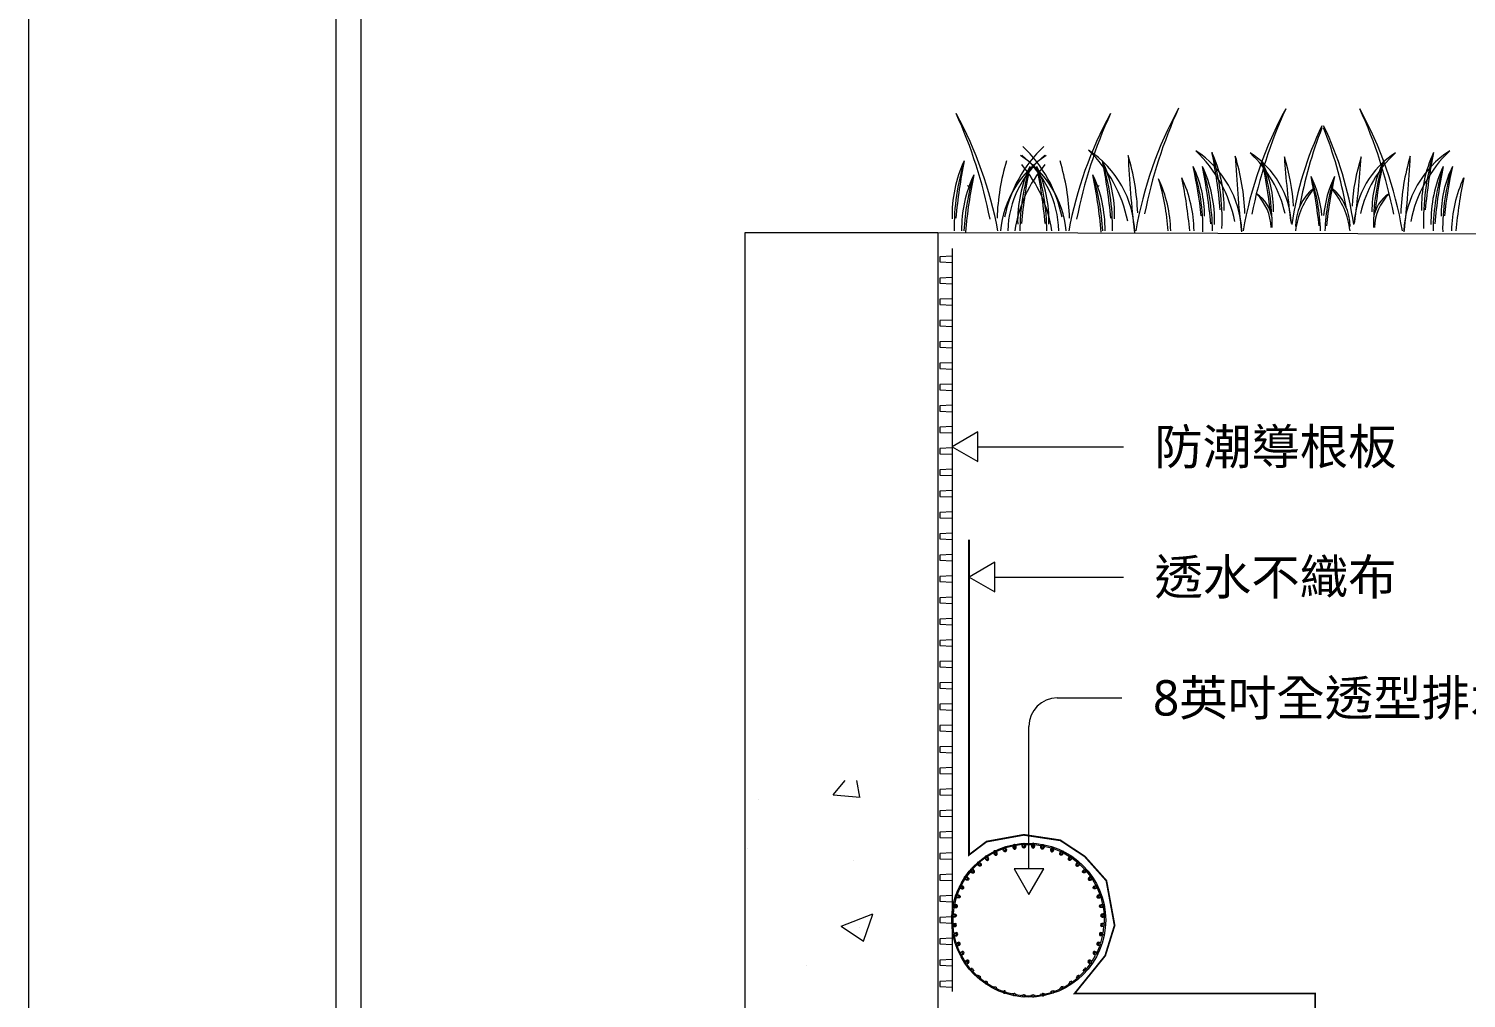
# Model space of a CAD drawing. Header units: millimetres. Extents: x 3083 to 7283, y 663 to 4579.
# Drawn here: x 3083 to 3893, y 3126 to 3672 of the extents above; entities that cross this region are included whole.
import ezdxf

# ---------------------------------------------------------------- set-up
doc = ezdxf.new("R2010")
doc.units = ezdxf.units.MM
doc.styles.add('微軟正黑體-20', font='Microsoft JhengHei.ttf', dxfattribs={"height": 20})

msp = doc.modelspace()

# ---------------------------------------------------------------- linework, layer by layer
at = {"lineweight": 5}
for p, q in [((3083.28, 1608.92), (3083.28, 4578.92)), ((3270.32, 4380.1), (3270.32, 1808.65)), ((3595.15, 3556.79, -163.19), (4455.25, 3555.05, -163.19)), ((3603.15, 3547.9, -163.19), (3603.15, 3129.44, -163.19)), ((3617.62, 3436.18, -163.19), (3699.61, 3436.18, -163.19)), ((3627.18, 3362.84, -163.19), (3699.61, 3362.84, -163.19)), ((3662.42, 3294.76), (3698.77, 3294.76)), ((3646.42, 3198.55), (3646.42, 3278.76)), ((3626.57, 3207.48), (3623.04, 3205.43)), ((3631.85, 3209.78), (3628.1, 3208.24)), ((3637.4, 3211.35), (3633.4, 3210.3)), ((3642.74, 3212.15), (3639.01, 3211.66)), ((3644.46, 3212.23), (3648.05, 3212.23)), ((3649.67, 3212.15), (3653.41, 3211.66)), ((3655.01, 3211.35), (3659.01, 3210.3)), ((3660.56, 3209.78), (3664.32, 3208.24)), ((3665.84, 3207.48), (3669.37, 3205.43)), ((3617.47, 3201.14), (3614.64, 3198.32)), ((3621.69, 3204.52), (3618.7, 3202.22)), ((3670.73, 3204.52), (3673.72, 3202.22)), ((3674.94, 3201.14), (3677.77, 3198.32)), ((3610.42, 3192.82), (3608.31, 3189.21)), ((3613.58, 3197.09), (3611.33, 3194.18)), ((3678.84, 3197.09), (3681.09, 3194.18)), ((3680.04, 3193.41), (3680.54, 3193.91)), ((3680.1, 3193.47), (3680.09, 3193.48)), ((3680.46, 3193.83), (3680.45, 3193.84)), ((3682, 3192.82), (3684.1, 3189.21)), ((3605.56, 3182.57), (3604.49, 3178.53)), ((3607.6, 3187.75), (3606.09, 3184.12)), ((3684.82, 3187.75), (3686.32, 3184.12)), ((3686.85, 3182.57), (3687.93, 3178.53)), ((3604.18, 3176.92), (3603.69, 3173.15)), ((3688.24, 3176.92), (3688.72, 3173.15)), ((3603.59, 3171.47), (3603.59, 3167.76)), ((3603.59, 3167.76), (3604.9, 3167.82)), ((3603.71, 3165.92), (3604.98, 3166.03)), ((3604.16, 3162.41), (3603.71, 3165.92)), ((3688.7, 3165.92), (3687.44, 3166.03)), ((3688.82, 3167.76), (3687.52, 3167.82)), ((3688.25, 3162.41), (3688.7, 3165.92)), ((3688.82, 3171.51), (3688.82, 3167.76)), ((3604.16, 3162.41), (3605.46, 3162.63)), ((3604.51, 3160.6), (3605.84, 3160.89)), ((3605.52, 3156.8), (3604.51, 3160.6)), ((3605.52, 3156.8), (3606.81, 3157.21)), ((3607.64, 3156.77), (3607.34, 3157.07)), ((3686.9, 3156.8), (3685.6, 3157.21)), ((3687.9, 3160.6), (3686.58, 3160.89)), ((3686.9, 3156.8), (3687.9, 3160.6)), ((3688.25, 3162.41), (3686.95, 3162.63)), ((3606.11, 3155.06), (3607.35, 3155.51)), ((3607.59, 3151.5), (3606.11, 3155.06)), ((3607.59, 3151.5), (3608.78, 3152.06)), ((3608.4, 3149.85), (3609.61, 3150.48)), ((3610.38, 3146.46), (3608.4, 3149.85)), ((3682.03, 3146.46), (3684.01, 3149.85)), ((3684.01, 3149.85), (3682.81, 3150.48)), ((3684.83, 3151.5), (3683.64, 3152.06)), ((3684.83, 3151.5), (3686.31, 3155.06)), ((3686.31, 3155.06), (3685.07, 3155.51)), ((3610.38, 3146.46), (3611.52, 3147.19)), ((3611.41, 3144.93), (3612.49, 3145.69)), ((3613.58, 3142.13), (3611.41, 3144.93)), ((3613.58, 3142.13), (3614.41, 3142.83)), ((3614.79, 3140.75), (3615.56, 3141.45)), ((3617.43, 3138.12), (3614.79, 3140.75)), ((3674.99, 3138.12), (3677.62, 3140.75)), ((3677.62, 3140.75), (3676.86, 3141.45)), ((3678.84, 3142.13), (3678, 3142.83)), ((3678.84, 3142.13), (3681, 3144.93)), ((3681, 3144.93), (3679.93, 3145.69)), ((3682.03, 3146.46), (3680.89, 3147.19)), ((3617.43, 3138.12), (3618.06, 3138.82)), ((3618.81, 3136.91), (3619.39, 3137.6)), ((3621.62, 3134.75), (3618.81, 3136.91)), ((3621.62, 3134.75), (3622.09, 3135.42)), ((3626.54, 3131.76), (3623.15, 3133.72)), ((3626.54, 3131.76), (3626.87, 3132.39)), ((3626.82, 3132.29), (3626.9, 3132.37)), ((3665.87, 3131.76), (3665.54, 3132.39)), ((3665.87, 3131.76), (3669.27, 3133.72)), ((3669.27, 3133.72), (3668.85, 3134.38)), ((3670.8, 3134.75), (3670.33, 3135.42)), ((3670.8, 3134.75), (3673.6, 3136.91)), ((3673.6, 3136.91), (3673.03, 3137.6)), ((3674.99, 3138.12), (3674.35, 3138.82)), ((3628.2, 3130.94), (3628.48, 3131.56)), ((3631.76, 3129.48), (3628.2, 3130.94)), ((3631.76, 3129.48), (3631.97, 3130.07)), ((3633.5, 3128.89), (3633.68, 3129.47)), ((3637.3, 3127.89), (3633.5, 3128.89)), ((3637.3, 3127.89), (3637.42, 3128.45)), ((3639.11, 3127.55), (3639.21, 3128.1)), ((3642.56, 3127.09), (3639.11, 3127.55)), ((3639.2, 3128.08), (3639.19, 3128.1)), ((3642.62, 3127.1), (3642.67, 3127.64)), ((3644.46, 3126.99), (3644.48, 3127.53)), ((3644.46, 3126.99), (3647.95, 3126.99)), ((3647.95, 3126.99), (3647.93, 3127.53)), ((3649.75, 3127.59), (3649.7, 3127.64)), ((3649.79, 3127.1), (3649.74, 3127.64)), ((3649.86, 3127.09), (3653.3, 3127.55)), ((3653.3, 3127.55), (3653.21, 3128.1)), ((3655.11, 3127.89), (3654.99, 3128.45)), ((3655.11, 3127.89), (3658.91, 3128.89)), ((3658.91, 3128.89), (3658.73, 3129.47)), ((3660.58, 3129.69), (3660.27, 3130)), ((3660.66, 3129.48), (3660.44, 3130.07)), ((3660.66, 3129.48), (3664.22, 3130.94)), ((3664.22, 3130.94), (3663.93, 3131.56))]:
    msp.add_line(p, q, dxfattribs=at)
at = {"color": 4, "lineweight": 5}
msp.add_line((3256.11, 4394.31), (3256.11, 1794.44), dxfattribs=at)
at = {"linetype": 'Continuous', "lineweight": 5}
for p, q in [((3536.18, 3240.21, -163.19), (3542.99, 3248.32, -163.19)), ((3551.32, 3238.87, -163.19), (3549.58, 3248.32, -163.19)), ((3536.18, 3240.21, -163.19), (3551.36, 3238.88, -163.19)), ((3494.13, 3237.3, -163.19), (3494.13, 3237.3, -163.19)), ((3487.96, 3209.92, -163.19), (3487.96, 3209.92, -163.19)), ((3547.68, 3203.18, -163.19), (3547.68, 3203.18, -163.19)), ((3540.74, 3166.28, -163.19), (3558.52, 3173.11, -163.19)), ((3553.37, 3157.75, -163.19), (3558.52, 3173.1, -163.19)), ((3540.73, 3166.27, -163.19), (3553.37, 3157.75, -163.19)), ((3550.93, 3165.74, -163.19), (3550.93, 3165.74, -163.19)), ((3521.04, 3144.07, -163.19), (3521.04, 3144.07, -163.19))]:
    msp.add_line(p, q, dxfattribs=at)
at = {"lineweight": 5, "elevation": -163.19}
for points in [[(3698.71, 2913.3), (3698.71, 2995.03), (3486.76, 3031.8), (3486.76, 3556.79), (3595.15, 3556.79), (3595.15, 3102.99), (3795.68, 3102.99)], [(3603.15, 3543.51), (3596.31, 3543.19), (3596.31, 3540.25), (3603.15, 3539.94)], [(3603.15, 3531.51), (3596.31, 3531.19), (3596.31, 3528.25), (3603.15, 3527.94)], [(3603.15, 3519.51), (3596.31, 3519.19), (3596.31, 3516.25), (3603.15, 3515.94)], [(3603.15, 3507.51), (3596.31, 3507.19), (3596.31, 3504.25), (3603.15, 3503.94)], [(3603.15, 3495.51), (3596.31, 3495.19), (3596.31, 3492.25), (3603.15, 3491.94)], [(3603.15, 3483.51), (3596.31, 3483.19), (3596.31, 3480.25), (3603.15, 3479.94)], [(3603.15, 3471.51), (3596.31, 3471.19), (3596.31, 3468.25), (3603.15, 3467.94)], [(3603.15, 3459.51), (3596.31, 3459.19), (3596.31, 3456.25), (3603.15, 3455.94)], [(3603.15, 3447.51), (3596.31, 3447.19), (3596.31, 3444.25), (3603.15, 3443.94)], [(3603.15, 3435.51), (3596.31, 3435.19), (3596.31, 3432.25), (3603.15, 3431.94)], [(3603.15, 3423.51), (3596.31, 3423.19), (3596.31, 3420.25), (3603.15, 3419.94)], [(3603.15, 3411.51), (3596.31, 3411.19), (3596.31, 3408.25), (3603.15, 3407.94)], [(3603.15, 3399.51), (3596.31, 3399.19), (3596.31, 3396.25), (3603.15, 3395.94)], [(3603.15, 3387.51), (3596.31, 3387.19), (3596.31, 3384.25), (3603.15, 3383.94)], [(3603.15, 3375.51), (3596.31, 3375.19), (3596.31, 3372.25), (3603.15, 3371.94)], [(3603.15, 3363.51), (3596.31, 3363.19), (3596.31, 3360.25), (3603.15, 3359.94)], [(3603.15, 3351.51), (3596.31, 3351.19), (3596.31, 3348.25), (3603.15, 3347.94)], [(3603.15, 3339.51), (3596.31, 3339.19), (3596.31, 3336.25), (3603.15, 3335.94)], [(3603.15, 3327.51), (3596.31, 3327.19), (3596.31, 3324.25), (3603.15, 3323.94)], [(3603.15, 3315.51), (3596.31, 3315.19), (3596.31, 3312.25), (3603.15, 3311.94)], [(3603.15, 3303.51), (3596.31, 3303.19), (3596.31, 3300.25), (3603.15, 3299.94)], [(3603.15, 3291.51), (3596.31, 3291.19), (3596.31, 3288.25), (3603.15, 3287.94)], [(3603.15, 3279.51), (3596.31, 3279.19), (3596.31, 3276.25), (3603.15, 3275.94)], [(3603.15, 3267.51), (3596.31, 3267.19), (3596.31, 3264.25), (3603.15, 3263.94)], [(3603.15, 3255.51), (3596.31, 3255.19), (3596.31, 3252.25), (3603.15, 3251.94)], [(3603.15, 3243.51), (3596.31, 3243.19), (3596.31, 3240.25), (3603.15, 3239.94)], [(3603.15, 3231.51), (3596.31, 3231.19), (3596.31, 3228.25), (3603.15, 3227.94)], [(3603.15, 3219.51), (3596.31, 3219.19), (3596.31, 3216.25), (3603.15, 3215.94)], [(3603.15, 3207.51), (3596.31, 3207.19), (3596.31, 3204.25), (3603.15, 3203.94)], [(3603.15, 3195.51), (3596.31, 3195.19), (3596.31, 3192.25), (3603.15, 3191.94)], [(3603.15, 3183.51), (3596.31, 3183.19), (3596.31, 3180.25), (3603.15, 3179.94)], [(3603.15, 3171.51), (3596.31, 3171.19), (3596.31, 3168.25), (3603.15, 3167.94)], [(3603.15, 3159.51), (3596.31, 3159.19), (3596.31, 3156.25), (3603.15, 3155.94)], [(3603.15, 3147.51), (3596.31, 3147.19), (3596.31, 3144.25), (3603.15, 3143.94)], [(3603.15, 3135.51), (3596.31, 3135.19), (3596.31, 3132.25), (3603.15, 3131.94)]]:
    msp.add_lwpolyline(points, dxfattribs=at)
for points in [[(3617.62, 3444.54), (3603.15, 3436.18), (3617.62, 3427.83)], [(3627.18, 3371.2), (3612.71, 3362.84), (3627.18, 3354.49)]]:
    msp.add_lwpolyline(points, close=True, dxfattribs=at)
at = {"lineweight": 5, "const_width": 1, "elevation": -163.19}
msp.add_lwpolyline([(3612.71, 3383.94), (3612.71, 3206.4), (3622.6, 3213.87), (3643.57, 3217.68), (3664.1, 3214.6), (3677.88, 3205.52), (3690.05, 3191.88), (3694.68, 3166.69), (3689.38, 3149.63), (3672.12, 3128.29), (3807.55, 3128.29), (3807.55, 2994.44), (3813.9, 2994.44), (3836.32, 3005.87), (3858.6, 3005.87), (3877.9, 2998.3), (3890.94, 2985.95), (3897.86, 2966.14)], dxfattribs=at)
at = {"lineweight": 5}
for points in [[(3622.34, 3203.56, 0.079695), (3622.74, 3203.33, 0.107125), (3623.17, 3203.26, 0.287195), (3623.7, 3203.63, 0.107125), (3623.79, 3204.07, 0.079695), (3623.7, 3204.52, 0.134029), (3623.07, 3205.41, 0.079695), (3622.67, 3205.64, 0.107125), (3622.24, 3205.71, 0.284922), (3621.71, 3205.33, 0.107125), (3621.62, 3204.9, 0.079695), (3621.71, 3204.44, 0.136169), (3622.34, 3203.55)], [(3627.05, 3206.57, 0.079695), (3627.42, 3206.29, 0.107125), (3627.84, 3206.16, 0.285261), (3628.42, 3206.45, 0.107125), (3628.56, 3206.87, 0.079695), (3628.54, 3207.33, 0.134754), (3628.04, 3208.3, 0.079695), (3627.68, 3208.59, 0.107125), (3627.26, 3208.72, 0.285692), (3626.68, 3208.42, 0.107125), (3626.54, 3208, 0.079695), (3626.56, 3207.54, 0.134349), (3627.05, 3206.58)], [(3627.28, 3206.94, 0.079695), (3627.47, 3206.79, 0.107125), (3627.7, 3206.72, 0.285894), (3628.01, 3206.88, 0.107125), (3628.09, 3207.11, 0.079695), (3628.07, 3207.36, 0.13535), (3627.8, 3207.88, 0.079695), (3627.61, 3208.03, 0.107125), (3627.38, 3208.1, 0.286324), (3627.07, 3207.94, 0.107125), (3626.99, 3207.71, 0.079695), (3627.01, 3207.46, 0.134944), (3627.28, 3206.94)], [(3633.45, 3210.24, -0.135203), (3633.77, 3209.2, -0.079695), (3633.71, 3208.74, -0.107125), (3633.5, 3208.36, -0.285737), (3632.88, 3208.16, -0.107125), (3632.49, 3208.36, -0.079695), (3632.18, 3208.71, -0.134797), (3631.85, 3209.74, -0.079695), (3631.91, 3210.2, -0.107125), (3632.12, 3210.59, -0.286168), (3632.75, 3210.78, -0.107125), (3633.14, 3210.58, -0.079695), (3633.45, 3210.24, -0.067313)], [(3633.15, 3209.83, -0.1351), (3633.33, 3209.27, -0.079695), (3633.3, 3209.02, -0.107125), (3633.18, 3208.82, -0.285628), (3632.85, 3208.71, -0.107125), (3632.63, 3208.82, -0.079695), (3632.47, 3209, -0.134694), (3632.29, 3209.56, -0.079695), (3632.32, 3209.81, -0.107125), (3632.44, 3210.02, -0.286059), (3632.77, 3210.13, -0.107125), (3632.99, 3210.02, -0.079695), (3633.15, 3209.83, -0.067313)], [(3637.63, 3210.21, 0.079695), (3637.9, 3209.84, 0.107125), (3638.27, 3209.61, 0.28571), (3638.91, 3209.75, 0.107125), (3639.16, 3210.11, 0.079695), (3639.26, 3210.56, 0.134366), (3639.03, 3211.62, 0.079695), (3638.75, 3212, 0.107125), (3638.38, 3212.23, 0.286141), (3637.74, 3212.09, 0.107125), (3637.5, 3211.73, 0.079695), (3637.4, 3211.27, 0.134772), (3637.62, 3210.22)], [(3638.64, 3211.23, 0.079695), (3638.49, 3211.44, 0.107125), (3638.29, 3211.56, 0.285625), (3637.94, 3211.49, 0.107125), (3637.81, 3211.29, 0.079695), (3637.76, 3211.04, 0.134286), (3637.88, 3210.48)], [(3637.88, 3210.47, 0.079695), (3638.03, 3210.27, 0.107125), (3638.23, 3210.15, 0.285194), (3638.58, 3210.22, 0.107125), (3638.71, 3210.42, 0.079695), (3638.76, 3210.66, 0.133881), (3638.64, 3211.23)], [(3644.39, 3212.15, -0.134815), (3644.43, 3211.07, -0.079695), (3644.26, 3210.64, -0.107125), (3643.96, 3210.33, -0.286187), (3643.3, 3210.3, -0.107125), (3642.98, 3210.59, -0.079695), (3642.77, 3211.01, -0.13522), (3642.72, 3212.09, -0.079695), (3642.9, 3212.52, -0.107125), (3643.2, 3212.84, -0.286617), (3643.85, 3212.86, -0.107125), (3644.18, 3212.57, -0.079695), (3644.39, 3212.16, -0.067313)], [(3643.96, 3211.83, -0.13447), (3643.99, 3211.25, -0.079695), (3643.89, 3211.02, -0.107125), (3643.73, 3210.85, -0.28582), (3643.38, 3210.83, -0.107125), (3643.2, 3210.99, -0.079695), (3643.09, 3211.21, -0.134875), (3643.06, 3211.8, -0.079695), (3643.16, 3212.03, -0.107125), (3643.32, 3212.2, -0.286251), (3643.67, 3212.22, -0.107125), (3643.85, 3212.06, -0.079695), (3643.96, 3211.84, -0.067313)], [(3647.98, 3211.07, 0.079695), (3648.16, 3210.64, 0.107125), (3648.46, 3210.33, 0.285988), (3649.11, 3210.3, 0.107125), (3649.44, 3210.59, 0.079695), (3649.65, 3211.01, 0.134628), (3649.69, 3212.09, 0.079695), (3649.51, 3212.52, 0.107125), (3649.21, 3212.84, 0.286419), (3648.56, 3212.86, 0.107125), (3648.23, 3212.57, 0.079695), (3648.02, 3212.16, 0.135034), (3647.98, 3211.07)], [(3648.43, 3211.25, 0.079695), (3648.52, 3211.02, 0.107125), (3648.69, 3210.85, 0.286355), (3649.04, 3210.83, 0.107125), (3649.22, 3210.99, 0.079695), (3649.33, 3211.21, 0.134973), (3649.35, 3211.8, 0.079695), (3649.26, 3212.03, 0.107125), (3649.09, 3212.2, 0.286786), (3648.74, 3212.22, 0.107125), (3648.57, 3212.06, 0.079695), (3648.45, 3211.84, 0.135379), (3648.43, 3211.25)], [(3655.02, 3211.27, -0.135077), (3654.79, 3210.21, -0.079695), (3654.51, 3209.84, -0.107125), (3654.14, 3209.61, -0.286465), (3653.5, 3209.75, -0.107125), (3653.26, 3210.11, -0.079695), (3653.16, 3210.56, -0.135482), (3653.39, 3211.62, -0.079695), (3653.66, 3212, -0.107125), (3654.04, 3212.23, -0.286896), (3654.67, 3212.09, -0.107125), (3654.92, 3211.73, -0.079695), (3655.02, 3211.27, -0.067313)], [(3654.66, 3211.05, -0.135562), (3654.53, 3210.47, -0.079695), (3654.38, 3210.27, -0.107125), (3654.18, 3210.15, -0.286981), (3653.84, 3210.22, -0.107125), (3653.71, 3210.42, -0.079695), (3653.65, 3210.66, -0.135968), (3653.78, 3211.23, -0.079695), (3653.93, 3211.44, -0.107125), (3654.13, 3211.56, -0.284708), (3654.47, 3211.49, -0.107125), (3654.6, 3211.29, -0.079695), (3654.66, 3211.04, -0.067313)], [(3658.65, 3209.2, 0.079695), (3658.7, 3208.74, 0.107125), (3658.91, 3208.36, 0.286438), (3659.54, 3208.16, 0.107125), (3659.93, 3208.36, 0.079695), (3660.24, 3208.71, 0.135051), (3660.56, 3209.74, 0.079695), (3660.5, 3210.2, 0.107125), (3660.29, 3210.59, 0.286869), (3659.67, 3210.78, 0.107125), (3659.28, 3210.58, 0.079695), (3658.97, 3210.24, 0.135456), (3658.65, 3209.2)], [(3659.09, 3209.27, 0.079695), (3659.12, 3209.02, 0.107125), (3659.23, 3208.82, 0.286547), (3659.57, 3208.71, 0.107125), (3659.78, 3208.82, 0.079695), (3659.95, 3209, 0.135154), (3660.12, 3209.56, 0.079695), (3660.09, 3209.81, 0.107125), (3659.98, 3210.02, 0.286978), (3659.64, 3210.13, 0.107125), (3659.43, 3210.02, 0.079695), (3659.26, 3209.83, 0.135559), (3659.09, 3209.27)], [(3665.86, 3207.54, -0.1355), (3665.36, 3206.57, -0.079695), (3665, 3206.29, -0.107125), (3664.58, 3206.16, -0.286914), (3664, 3206.45, -0.107125), (3663.86, 3206.87, -0.079695), (3663.88, 3207.33, -0.135905), (3664.37, 3208.3, -0.079695), (3664.74, 3208.59, -0.107125), (3665.16, 3208.72, -0.284641), (3665.74, 3208.42, -0.107125), (3665.88, 3208, -0.079695), (3665.86, 3207.54, -0.067313)], [(3665.41, 3207.46, -0.134904), (3665.14, 3206.94, -0.079695), (3664.94, 3206.79, -0.107125), (3664.71, 3206.72, -0.286281), (3664.4, 3206.88, -0.107125), (3664.33, 3207.11, -0.079695), (3664.34, 3207.36, -0.135309), (3664.61, 3207.88, -0.079695), (3664.81, 3208.03, -0.107125), (3665.04, 3208.1, -0.286712), (3665.35, 3207.94, -0.107125), (3665.42, 3207.71, -0.079695), (3665.41, 3207.46, -0.067313)], [(3670.71, 3204.45, -0.136225), (3670.08, 3203.56, -0.079695), (3669.68, 3203.33, -0.107125), (3669.24, 3203.26, -0.28498), (3668.71, 3203.63, -0.107125), (3668.63, 3204.07, -0.079695), (3668.72, 3204.52, -0.134085), (3669.34, 3205.41, -0.079695), (3669.74, 3205.64, -0.107125), (3670.18, 3205.71, -0.285411), (3670.71, 3205.33, -0.107125), (3670.79, 3204.9, -0.079695), (3670.7, 3204.44, -0.067313)], [(3614.45, 3196.32, 0.079695), (3614.89, 3196.2, 0.107125), (3615.33, 3196.25, 0.284839), (3615.75, 3196.75, 0.107125), (3615.72, 3197.18, 0.079695), (3615.52, 3197.6, 0.134357), (3614.68, 3198.3, 0.079695), (3614.24, 3198.42, 0.107125), (3613.8, 3198.37, 0.285269), (3613.38, 3197.88, 0.107125), (3613.41, 3197.44, 0.079695), (3613.61, 3197.02, 0.136497), (3614.46, 3196.32)], [(3614.65, 3197.85, -0.135141), (3615.08, 3197.46, -0.079695), (3615.18, 3197.23, -0.107125), (3615.19, 3196.99, -0.285672), (3614.95, 3196.73, -0.107125), (3614.71, 3196.71, -0.079695), (3614.48, 3196.79, -0.134736), (3614.04, 3197.19, -0.079695), (3613.95, 3197.42, -0.107125), (3613.94, 3197.65, -0.286103), (3614.17, 3197.91, -0.107125), (3614.41, 3197.93, -0.079695), (3614.65, 3197.85, -0.067313)], [(3618.76, 3202.18, -0.136231), (3619.46, 3201.34, -0.079695), (3619.58, 3200.89, -0.107125), (3619.54, 3200.46, -0.286829), (3619.04, 3200.04, -0.107125), (3618.6, 3200.07, -0.079695), (3618.18, 3200.27, -0.135825), (3617.49, 3201.1, -0.079695), (3617.36, 3201.55, -0.107125), (3617.41, 3201.99, -0.28726), (3617.91, 3202.41, -0.107125), (3618.35, 3202.37, -0.079695), (3618.76, 3202.17, -0.067313)], [(3618.33, 3200.69, 0.079695), (3618.56, 3200.59, 0.107125), (3618.8, 3200.59, 0.285868), (3619.06, 3200.82, 0.107125), (3619.07, 3201.06, 0.079695), (3618.99, 3201.3, 0.135326), (3618.6, 3201.73, 0.079695), (3618.37, 3201.83, 0.107125), (3618.13, 3201.84, 0.286299), (3617.87, 3201.6, 0.107125), (3617.86, 3201.36, 0.079695), (3617.93, 3201.12, 0.13492), (3618.33, 3200.69)], [(3622.92, 3204.97, -0.135165), (3623.23, 3204.48, -0.079695), (3623.27, 3204.23, -0.107125), (3623.21, 3204, -0.285698), (3622.92, 3203.81, -0.107125), (3622.69, 3203.86, -0.079695), (3622.48, 3203.99, -0.13476), (3622.16, 3204.49, -0.079695), (3622.12, 3204.73, -0.107125), (3622.18, 3204.97, -0.286128), (3622.47, 3205.16, -0.107125), (3622.71, 3205.11, -0.079695), (3622.92, 3204.97, -0.067313)], [(3669.18, 3204.48, 0.079695), (3669.15, 3204.23, 0.107125), (3669.2, 3204, 0.286477), (3669.5, 3203.81, 0.107125), (3669.73, 3203.86, 0.079695), (3669.94, 3203.99, 0.135088), (3670.26, 3204.49, 0.079695), (3670.29, 3204.73, 0.107125), (3670.24, 3204.97, 0.286908), (3669.94, 3205.16, 0.107125), (3669.71, 3205.11, 0.079695), (3669.5, 3204.97, 0.135494), (3669.18, 3204.48)], [(3672.95, 3201.34, 0.079695), (3672.83, 3200.89, 0.107125), (3672.88, 3200.46, 0.285346), (3673.38, 3200.04, 0.107125), (3673.81, 3200.07, 0.079695), (3674.23, 3200.27, 0.134023), (3674.93, 3201.1, 0.079695), (3675.05, 3201.55, 0.107125), (3675.01, 3201.99, 0.285776), (3674.51, 3202.41, 0.107125), (3674.07, 3202.37, 0.079695), (3673.65, 3202.17, 0.134429), (3672.96, 3201.35)], [(3674.48, 3201.12, -0.134928), (3674.09, 3200.69, -0.079695), (3673.86, 3200.59, -0.107125), (3673.62, 3200.59, -0.286307), (3673.36, 3200.82, -0.107125), (3673.35, 3201.06, -0.079695), (3673.42, 3201.3, -0.135334), (3673.82, 3201.73, -0.079695), (3674.05, 3201.83, -0.107125), (3674.29, 3201.84, -0.286738), (3674.55, 3201.6, -0.107125), (3674.56, 3201.36, -0.079695), (3674.48, 3201.12, -0.067313)], [(3678.8, 3197.02, -0.135897), (3677.97, 3196.32, -0.079695), (3677.52, 3196.2, -0.107125), (3677.08, 3196.25, -0.284633), (3676.67, 3196.75, -0.107125), (3676.7, 3197.18, -0.079695), (3676.9, 3197.6, -0.136303), (3677.73, 3198.3, -0.079695), (3678.18, 3198.42, -0.107125), (3678.62, 3198.37, -0.285063), (3679.03, 3197.88, -0.107125), (3679, 3197.44, -0.079695), (3678.8, 3197.02, -0.067313)], [(3677.33, 3197.46, 0.079695), (3677.23, 3197.23, 0.107125), (3677.23, 3196.99, 0.286503), (3677.46, 3196.73, 0.107125), (3677.7, 3196.71, 0.079695), (3677.94, 3196.79, 0.135113), (3678.37, 3197.19, 0.079695), (3678.47, 3197.42, 0.107125), (3678.48, 3197.65, 0.286934), (3678.24, 3197.91, 0.107125), (3678, 3197.93, 0.079695), (3677.76, 3197.85, 0.135518), (3677.33, 3197.46)], [(3608.64, 3187.24, 0.079695), (3609.1, 3187.23, 0.107125), (3609.51, 3187.39, 0.284677), (3609.79, 3187.98, 0.107125), (3609.64, 3188.4, 0.079695), (3609.34, 3188.75, 0.134204), (3608.36, 3189.21, 0.079695), (3607.89, 3189.21, 0.107125), (3607.48, 3189.05, 0.285108), (3607.21, 3188.46, 0.107125), (3607.35, 3188.05, 0.079695), (3607.65, 3187.7, 0.136345), (3608.65, 3187.24)], [(3611.41, 3194.15, -0.134632), (3612.29, 3193.53, -0.079695), (3612.52, 3193.12, -0.107125), (3612.59, 3192.69, -0.285132), (3612.21, 3192.16, -0.107125), (3611.78, 3192.08, -0.079695), (3611.33, 3192.17, -0.134227), (3610.44, 3192.79, -0.079695), (3610.21, 3193.19, -0.107125), (3610.14, 3193.63, -0.285562), (3610.52, 3194.16, -0.107125), (3610.95, 3194.24, -0.079695), (3611.41, 3194.15, -0.067313)], [(3611.35, 3192.62, 0.079695), (3611.6, 3192.59, 0.107125), (3611.83, 3192.64, 0.286077), (3612.02, 3192.94, 0.107125), (3611.97, 3193.17, 0.079695), (3611.84, 3193.38, 0.135522), (3611.34, 3193.7, 0.079695), (3611.1, 3193.73, 0.107125), (3610.86, 3193.68, 0.286507), (3610.67, 3193.38, 0.107125), (3610.72, 3193.15, 0.079695), (3610.86, 3192.94, 0.135117), (3611.35, 3192.62)], [(3680.12, 3193.53, 0.079695), (3679.89, 3193.12, 0.107125), (3679.82, 3192.69, 0.287044), (3680.2, 3192.16, 0.107125), (3680.63, 3192.08, 0.079695), (3681.09, 3192.17, 0.135621), (3681.97, 3192.79, 0.079695), (3682.21, 3193.19, 0.107125), (3682.27, 3193.63, 0.28477), (3681.9, 3194.16, 0.107125), (3681.46, 3194.24, 0.079695), (3681.01, 3194.15, 0.136027), (3680.12, 3193.52)], [(3681.56, 3192.94, -0.134732), (3681.06, 3192.62, -0.079695), (3680.82, 3192.59, -0.107125), (3680.59, 3192.64, -0.286098), (3680.4, 3192.94, -0.107125), (3680.44, 3193.17, -0.079695), (3680.58, 3193.38, -0.135137), (3681.07, 3193.7, -0.079695), (3681.32, 3193.73, -0.107125), (3681.55, 3193.68, -0.286529), (3681.74, 3193.38, -0.107125), (3681.69, 3193.15, -0.079695), (3681.56, 3192.94, -0.067313)], [(3684.77, 3187.7, -0.136049), (3683.78, 3187.24, -0.079695), (3683.31, 3187.23, -0.107125), (3682.9, 3187.39, -0.284794), (3682.63, 3187.98, -0.107125), (3682.77, 3188.4, -0.079695), (3683.07, 3188.75, -0.136455), (3684.06, 3189.21, -0.079695), (3684.52, 3189.21, -0.107125), (3684.93, 3189.05, -0.140149), (3685.15, 3188.8, -0.140149), (3685.21, 3188.46, -0.107125), (3685.06, 3188.05, -0.079695), (3684.76, 3187.7, -0.067313)], [(3606.17, 3184.11, -0.135466), (3607.19, 3183.74, -0.079695), (3607.52, 3183.41, -0.107125), (3607.7, 3183.01, -0.286017), (3607.47, 3182.4, -0.107125), (3607.08, 3182.21, -0.079695), (3606.61, 3182.17, -0.13506), (3605.59, 3182.55, -0.079695), (3605.26, 3182.87, -0.107125), (3605.09, 3183.27, -0.286448), (3605.31, 3183.89, -0.107125), (3605.71, 3184.08, -0.079695), (3606.17, 3184.11, -0.067313)], [(3606.53, 3182.61, 0.079695), (3606.77, 3182.64, 0.107125), (3606.98, 3182.76, 0.284671), (3607.09, 3183.09, 0.107125), (3606.98, 3183.31, 0.079695), (3606.8, 3183.47, 0.134198), (3606.24, 3183.65, 0.079695), (3605.99, 3183.62, 0.107125), (3605.78, 3183.51, 0.285101), (3605.67, 3183.17, 0.107125), (3605.78, 3182.96, 0.079695), (3605.97, 3182.79, 0.136339), (3606.53, 3182.61)], [(3608.44, 3188.75, -0.135338), (3608.96, 3188.48, -0.079695), (3609.11, 3188.28, -0.107125), (3609.18, 3188.06, -0.285881), (3609.02, 3187.74, -0.107125), (3608.79, 3187.67, -0.079695), (3608.54, 3187.68, -0.134932), (3608.02, 3187.95, -0.079695), (3607.87, 3188.15, -0.107125), (3607.8, 3188.38, -0.286311), (3607.96, 3188.69, -0.107125), (3608.19, 3188.76, -0.079695), (3608.44, 3188.75, -0.067313)], [(3683.46, 3188.48, 0.079695), (3683.3, 3188.28, 0.107125), (3683.24, 3188.06, 0.286294), (3683.4, 3187.74, 0.107125), (3683.62, 3187.67, 0.079695), (3683.87, 3187.68, 0.134916), (3684.39, 3187.95, 0.079695), (3684.55, 3188.15, 0.107125), (3684.62, 3188.38, 0.285864), (3684.45, 3188.69, 0.107125), (3684.23, 3188.76, 0.079695), (3683.98, 3188.75, 0.135322), (3683.46, 3188.48)], [(3685.23, 3183.74, 0.079695), (3684.9, 3183.41, 0.107125), (3684.72, 3183.01, 0.286158), (3684.94, 3182.4, 0.107125), (3685.34, 3182.21, 0.079695), (3685.8, 3182.17, 0.134788), (3686.82, 3182.55, 0.079695), (3687.15, 3182.87, 0.107125), (3687.33, 3183.27, 0.285727), (3687.11, 3183.89, 0.107125), (3686.71, 3184.08, 0.079695), (3686.25, 3184.11, 0.135193), (3685.23, 3183.74)], [(3686.45, 3182.79, -0.136056), (3685.89, 3182.61, -0.079695), (3685.64, 3182.64, -0.107125), (3685.43, 3182.76, -0.284801), (3685.33, 3183.09, -0.107125), (3685.43, 3183.31, -0.079695), (3685.62, 3183.47, -0.136461), (3686.18, 3183.65, -0.079695), (3686.43, 3183.62, -0.107125), (3686.63, 3183.51, -0.28437), (3686.74, 3183.17, -0.107125), (3686.63, 3182.96, -0.079695), (3686.45, 3182.79, -0.067313)], [(3605.32, 3176.71, 0.079695), (3605.77, 3176.82, 0.107125), (3606.12, 3177.08, 0.285522), (3606.23, 3177.73, 0.107125), (3605.98, 3178.09, 0.079695), (3605.6, 3178.35, 0.135), (3604.53, 3178.53, 0.079695), (3604.08, 3178.41, 0.107125), (3603.73, 3178.15, 0.285952), (3603.62, 3177.51, 0.107125), (3603.86, 3177.15, 0.079695), (3604.25, 3176.89, 0.134594), (3605.31, 3176.7)], [(3604.73, 3178.09, -0.13639), (3605.31, 3177.97, -0.079695), (3605.51, 3177.82, -0.107125), (3605.63, 3177.62, -0.286999), (3605.56, 3177.27, -0.107125), (3605.36, 3177.14, -0.079695), (3605.12, 3177.09, -0.135984), (3604.54, 3177.21, -0.079695), (3604.34, 3177.36, -0.107125), (3604.22, 3177.57, -0.284725), (3604.29, 3177.91, -0.107125), (3604.49, 3178.04, -0.079695), (3604.73, 3178.09, -0.067313)], [(3688.17, 3176.89, -0.135254), (3687.1, 3176.71, -0.079695), (3686.65, 3176.82, -0.107125), (3686.29, 3177.08, -0.286653), (3686.18, 3177.73, -0.107125), (3686.43, 3178.09, -0.079695), (3686.82, 3178.35, -0.13566), (3687.89, 3178.53, -0.079695), (3688.33, 3178.41, -0.107125), (3688.69, 3178.15, -0.286223), (3688.8, 3177.51, -0.107125), (3688.55, 3177.15, -0.079695), (3688.17, 3176.89, -0.067313)], [(3687.11, 3177.97, 0.079695), (3686.91, 3177.82, 0.107125), (3686.78, 3177.62, 0.285177), (3686.86, 3177.27, 0.107125), (3687.05, 3177.14, 0.079695), (3687.3, 3177.09, 0.13641), (3687.87, 3177.21, 0.079695), (3688.07, 3177.36, 0.107125), (3688.2, 3177.57, 0.284746), (3688.12, 3177.91)], [(3687.56, 3173.07, 0.079695), (3687.16, 3172.84, 0.107125), (3686.88, 3172.5, 0.287239), (3686.94, 3171.85, 0.107125), (3687.27, 3171.56, 0.079695), (3687.71, 3171.41, 0.135805), (3688.79, 3171.5, 0.079695), (3689.19, 3171.73, 0.107125), (3689.47, 3172.07, 0.284104), (3689.41, 3172.72, 0.107125), (3689.08, 3173.01, 0.079695), (3688.64, 3173.16, 0.13621), (3687.56, 3173.07)], [(3688.12, 3177.91, 0.107125), (3687.93, 3178.04, 0.079695), (3687.68, 3178.09, 0.134269), (3687.11, 3177.97)], [(3604.46, 3171.79, 0.079695), (3604.69, 3171.89, 0.107125), (3604.86, 3172.05, 0.285788), (3604.88, 3172.4, 0.107125), (3604.72, 3172.58, 0.079695), (3604.5, 3172.69, 0.13525), (3603.91, 3172.71, 0.079695), (3603.68, 3172.62, 0.107125), (3603.51, 3172.46, 0.286219), (3603.49, 3172.1, 0.107125), (3603.65, 3171.93, 0.079695), (3603.88, 3171.81, 0.134845), (3604.46, 3171.79)], [(3604.87, 3167.13, -0.285126), (3604.89, 3166.78, -0.107125), (3604.73, 3166.61, -0.079695), (3604.51, 3166.49, -0.134222), (3603.92, 3166.47, -0.079695), (3603.69, 3166.56, -0.107125), (3603.52, 3166.72, -0.285557), (3603.5, 3167.08, -0.107125), (3603.66, 3167.25, -0.079695), (3603.88, 3167.37, -0.067313)], [(3603.88, 3167.37, -0.134627), (3604.47, 3167.39, -0.079695), (3604.7, 3167.3, -0.107125), (3604.87, 3167.13, -0.140149)], [(3687.95, 3167.39, 0.079695), (3687.71, 3167.3, 0.107125), (3687.54, 3167.13, 0.287049), (3687.53, 3166.78, 0.107125), (3687.69, 3166.61, 0.079695), (3687.91, 3166.49, 0.135626), (3688.49, 3166.47, 0.079695), (3688.73, 3166.56, 0.107125), (3688.9, 3166.72, 0.286618), (3688.91, 3167.08, 0.107125), (3688.76, 3167.25, 0.079695), (3688.53, 3167.37, 0.136032), (3687.94, 3167.39)], [(3688.54, 3171.81, -0.135003), (3687.95, 3171.79, -0.079695), (3687.72, 3171.89, -0.107125), (3687.55, 3172.05, -0.286387), (3687.54, 3172.4, -0.107125), (3687.69, 3172.58, -0.079695), (3687.92, 3172.69, -0.135409), (3688.5, 3172.71, -0.079695), (3688.74, 3172.62, -0.107125), (3688.91, 3172.46, -0.285956), (3688.92, 3172.1, -0.107125), (3688.76, 3171.93, -0.079695), (3688.54, 3171.81, -0.067313)], [(3605.24, 3161.22, 0.079695), (3605.44, 3161.37, 0.107125), (3605.57, 3161.57, 0.285831), (3605.49, 3161.92, 0.107125), (3605.3, 3162.05, 0.079695), (3605.05, 3162.1, 0.135291), (3604.48, 3161.98, 0.079695), (3604.28, 3161.83, 0.107125), (3604.15, 3161.63, 0.286262), (3604.23, 3161.29, 0.107125), (3604.42, 3161.16, 0.079695), (3604.67, 3161.1, 0.134885), (3605.24, 3161.22)], [(3605.91, 3156.48, -0.134085), (3606.47, 3156.65, -0.079695), (3606.72, 3156.62, -0.107125), (3606.93, 3156.51, -0.140149)], [(3685.95, 3156.65, 0.079695), (3685.7, 3156.62, 0.107125), (3685.49, 3156.51, 0.284921), (3685.38, 3156.17, 0.107125), (3685.49, 3155.96, 0.079695), (3685.68, 3155.79, 0.136169), (3686.23, 3155.62, 0.079695), (3686.48, 3155.65, 0.107125), (3686.69, 3155.76, 0.287194), (3686.8, 3156.1, 0.107125), (3686.69, 3156.31, 0.079695), (3686.5, 3156.47, 0.134028), (3685.95, 3156.65)], [(3687.75, 3161.1, -0.134963), (3687.17, 3161.22, -0.079695), (3686.97, 3161.37, -0.107125), (3686.85, 3161.57, -0.286344), (3686.92, 3161.92, -0.107125), (3687.12, 3162.05, -0.079695), (3687.36, 3162.1, -0.135368), (3687.94, 3161.98, -0.079695), (3688.14, 3161.83, -0.107125), (3688.26, 3161.63, -0.285913), (3688.19, 3161.29, -0.107125), (3687.99, 3161.16, -0.079695), (3687.75, 3161.1, -0.067313)], [(3606.93, 3156.51, -0.284551), (3607.03, 3156.17, -0.107125), (3606.92, 3155.96, -0.079695), (3606.74, 3155.79, -0.136226), (3606.18, 3155.62, -0.079695), (3605.93, 3155.65, -0.107125), (3605.72, 3155.76, -0.284981), (3605.62, 3156.1, -0.107125), (3605.72, 3156.31, -0.079695), (3605.91, 3156.47, -0.067313)], [(3608.94, 3151.48, 0.107125), (3608.71, 3151.55, 0.079695), (3608.46, 3151.54, 0.134749), (3607.94, 3151.27, 0.079695), (3607.79, 3151.08, 0.107125), (3607.72, 3150.85, 0.285686), (3607.88, 3150.54, 0.107125), (3608.1, 3150.46, 0.079695), (3608.35, 3150.47, 0.134343), (3608.87, 3150.74)], [(3608.87, 3150.74, 0.079695), (3609.03, 3150.94, 0.107125), (3609.1, 3151.16, 0.285255), (3608.94, 3151.48)], [(3684.06, 3150.47, -0.135505), (3683.54, 3150.74, -0.079695), (3683.39, 3150.94, -0.107125), (3683.32, 3151.16, -0.28692), (3683.48, 3151.48, -0.107125), (3683.7, 3151.55, -0.079695), (3683.95, 3151.54, -0.135911), (3684.47, 3151.27, -0.079695), (3684.63, 3151.08, -0.107125), (3684.7, 3150.85, -0.286489), (3684.54, 3150.54, -0.107125), (3684.31, 3150.46, -0.079695), (3684.06, 3150.47, -0.067313)], [(3610.83, 3146.27, -0.13632), (3611.33, 3146.59, -0.079695), (3611.57, 3146.63, -0.107125), (3611.81, 3146.58, -0.285082), (3612, 3146.28, -0.107125), (3611.95, 3146.05, -0.079695), (3611.82, 3145.84, -0.135915), (3611.33, 3145.52, -0.079695), (3611.08, 3145.48, -0.107125), (3610.85, 3145.53, -0.284651), (3610.66, 3145.83, -0.107125), (3610.7, 3146.06, -0.079695), (3610.84, 3146.27, -0.067313)], [(3614.96, 3141.41, 0.079695), (3615.06, 3141.64, 0.107125), (3615.06, 3141.88, 0.286934), (3614.83, 3142.14, 0.107125), (3614.59, 3142.15, 0.079695), (3614.35, 3142.07, 0.135518), (3613.92, 3141.68, 0.079695), (3613.82, 3141.45, 0.107125), (3613.81, 3141.21, 0.286503), (3614.05, 3140.95, 0.107125), (3614.29, 3140.94, 0.079695), (3614.52, 3141.01, 0.135113), (3614.96, 3141.41)], [(3677.89, 3141.02, -0.134736), (3677.46, 3141.41, -0.079695), (3677.36, 3141.64, -0.107125), (3677.35, 3141.88, -0.286103), (3677.59, 3142.14, -0.107125), (3677.82, 3142.15, -0.079695), (3678.06, 3142.07, -0.135141), (3678.5, 3141.68, -0.079695), (3678.59, 3141.45, -0.107125), (3678.6, 3141.21, -0.285672), (3678.36, 3140.95, -0.107125), (3678.13, 3140.94, -0.079695), (3677.89, 3141.01, -0.067313)], [(3681.09, 3146.59, 0.079695), (3680.84, 3146.63, 0.107125), (3680.61, 3146.58, 0.285251), (3680.42, 3146.28, 0.107125), (3680.46, 3146.05, 0.079695), (3680.6, 3145.84, 0.13648), (3681.09, 3145.52, 0.079695), (3681.34, 3145.48, 0.107125), (3681.57, 3145.53, 0.28482), (3681.76, 3145.83, 0.107125), (3681.71, 3146.06, 0.079695), (3681.58, 3146.27, 0.134339), (3681.09, 3146.59)], [(3617.81, 3137.74, -0.135334), (3618.2, 3138.17, -0.079695), (3618.43, 3138.27, -0.107125), (3618.67, 3138.28, -0.286738), (3618.93, 3138.04, -0.107125), (3618.94, 3137.81, -0.079695), (3618.87, 3137.57, -0.134928), (3618.47, 3137.13, -0.079695), (3618.24, 3137.04, -0.107125), (3618, 3137.03, -0.286307), (3617.74, 3137.27, -0.107125), (3617.73, 3137.5, -0.079695), (3617.81, 3137.74, -0.067313)], [(3623, 3134.38, 0.079695), (3623.04, 3134.63, 0.107125), (3622.99, 3134.86, 0.286908), (3622.69, 3135.05, 0.107125), (3622.46, 3135.01, 0.079695), (3622.25, 3134.87, 0.135494), (3621.93, 3134.38, 0.079695), (3621.89, 3134.13, 0.107125), (3621.95, 3133.9, 0.286477), (3622.24, 3133.71, 0.107125), (3622.48, 3133.76, 0.079695), (3622.69, 3133.89, 0.135088), (3623, 3134.38)], [(3669.73, 3133.89, -0.13476), (3669.41, 3134.38, -0.079695), (3669.38, 3134.63, -0.107125), (3669.43, 3134.86, -0.286128), (3669.73, 3135.05, -0.107125), (3669.96, 3135.01, -0.079695), (3670.17, 3134.87, -0.135165), (3670.49, 3134.38, -0.079695), (3670.52, 3134.13, -0.107125), (3670.47, 3133.9, -0.285698), (3670.17, 3133.71, -0.107125), (3669.94, 3133.76, -0.079695), (3669.73, 3133.89, -0.067313)], [(3674.21, 3138.17, 0.079695), (3673.98, 3138.27, 0.107125), (3673.74, 3138.28, 0.286299), (3673.48, 3138.04, 0.107125), (3673.47, 3137.81, 0.079695), (3673.55, 3137.57, 0.13492), (3673.94, 3137.13, 0.079695), (3674.17, 3137.04, 0.107125), (3674.41, 3137.03, 0.285868), (3674.67, 3137.27, 0.107125), (3674.68, 3137.5, 0.079695), (3674.61, 3137.74, 0.135326), (3674.21, 3138.17)], [(3626.88, 3131.41, -0.135309), (3627.15, 3131.93, -0.079695), (3627.35, 3132.08, -0.107125), (3627.58, 3132.15, -0.286712), (3627.89, 3131.98, -0.107125), (3627.96, 3131.76, -0.079695), (3627.95, 3131.51, -0.134904), (3627.68, 3130.99, -0.079695), (3627.48, 3130.84, -0.107125), (3627.25, 3130.77, -0.286281), (3626.94, 3130.93, -0.107125), (3626.87, 3131.16, -0.079695), (3626.88, 3131.41, -0.067313)], [(3633.14, 3129.31, 0.079695), (3633.11, 3129.55, 0.107125), (3632.99, 3129.76, 0.286978), (3632.66, 3129.87, 0.107125), (3632.45, 3129.76, 0.079695), (3632.28, 3129.57, 0.135559), (3632.11, 3129.01, 0.079695), (3632.14, 3128.77, 0.107125), (3632.25, 3128.56, 0.286547), (3632.59, 3128.45, 0.107125), (3632.8, 3128.56, 0.079695), (3632.96, 3128.75, 0.135154), (3633.14, 3129.31)], [(3637.67, 3127.55, -0.135968), (3637.8, 3128.12, -0.079695), (3637.95, 3128.32, -0.107125), (3638.15, 3128.45, -0.284708), (3638.49, 3128.37, -0.107125), (3638.62, 3128.18, -0.079695), (3638.68, 3127.93, -0.135562), (3638.55, 3127.36, -0.079695), (3638.4, 3127.16, -0.107125), (3638.2, 3127.03, -0.286981), (3637.86, 3127.11, -0.107125), (3637.73, 3127.3, -0.079695), (3637.67, 3127.55, -0.067313)], [(3643.11, 3126.77, -0.135576), (3643.11, 3127.36, -0.079695), (3643.22, 3127.59, -0.107125), (3643.39, 3127.75, -0.286996), (3643.74, 3127.75, -0.107125), (3643.91, 3127.58, -0.079695), (3644.01, 3127.36, -0.135171), (3644.01, 3126.77, -0.079695), (3643.91, 3126.54, -0.107125), (3643.74, 3126.38, -0.286565), (3643.38, 3126.38, -0.107125), (3643.21, 3126.54, -0.079695), (3643.11, 3126.77, -0.067313)], [(3648.35, 3126.7, -0.135576), (3648.35, 3127.28, -0.079695), (3648.46, 3127.51, -0.107125), (3648.63, 3127.68, -0.286996), (3648.98, 3127.67, -0.107125), (3649.15, 3127.51, -0.079695), (3649.25, 3127.28, -0.135171), (3649.25, 3126.7, -0.079695), (3649.15, 3126.47, -0.107125), (3648.98, 3126.3, -0.286565), (3648.63, 3126.3, -0.107125), (3648.46, 3126.47, -0.079695), (3648.35, 3126.7, -0.067313)], [(3654.7, 3128.05, 0.079695), (3654.55, 3128.25, 0.107125), (3654.35, 3128.37, 0.285625), (3654, 3128.3, 0.107125), (3653.87, 3128.1, 0.079695), (3653.82, 3127.86, 0.134286), (3653.94, 3127.28, 0.079695), (3654.09, 3127.08, 0.107125), (3654.3, 3126.96, 0.285194), (3654.64, 3127.03, 0.107125), (3654.77, 3127.23, 0.079695), (3654.82, 3127.47, 0.133881), (3654.7, 3128.04)], [(3659.45, 3128.75, -0.134694), (3659.28, 3129.31, -0.079695), (3659.31, 3129.55, -0.107125), (3659.42, 3129.76, -0.286059), (3659.76, 3129.87, -0.107125), (3659.97, 3129.76, -0.079695), (3660.13, 3129.57, -0.1351), (3660.31, 3129.01, -0.079695), (3660.28, 3128.77, -0.107125), (3660.16, 3128.56, -0.285628), (3659.83, 3128.45, -0.107125), (3659.62, 3128.56, -0.079695), (3659.45, 3128.75, -0.067313)], [(3665.26, 3131.93, 0.079695), (3665.07, 3132.08, 0.107125), (3664.84, 3132.15, 0.286324), (3664.53, 3131.98, 0.107125), (3664.45, 3131.76, 0.079695), (3664.47, 3131.51, 0.134944), (3664.74, 3130.99, 0.079695), (3664.93, 3130.84, 0.107125), (3665.16, 3130.77, 0.285894), (3665.47, 3130.93, 0.107125), (3665.55, 3131.16, 0.079695), (3665.53, 3131.41, 0.13535), (3665.26, 3131.93)]]:
    msp.add_lwpolyline(points, format="xyb", dxfattribs=at)
msp.add_lwpolyline([(3638.07, 3198.55), (3646.42, 3184.08), (3654.78, 3198.55)], close=True, dxfattribs=at)
at = {"linetype": 'Continuous', "lineweight": 5}
msp.add_lwpolyline([(3603.78, 3173.16, -0.134449), (3604.85, 3173.07, -0.079695), (3605.25, 3172.84, -0.107125), (3605.53, 3172.5, -0.284937), (3605.48, 3171.85, -0.107125), (3605.14, 3171.56, -0.079695), (3604.71, 3171.41, -0.134043), (3603.63, 3171.5, -0.079695), (3603.22, 3171.73, -0.107125), (3602.94, 3172.07, -0.285367), (3603, 3172.72, -0.107125), (3603.33, 3173.01, -0.079695), (3603.77, 3173.16, -0.067313)], format="xyb", dxfattribs=at)
msp.add_circle((3646.32, 3169.66), 43.35, dxfattribs=at)
at = {"lineweight": 5}
for centre, radius, start, end in [((3925.93, 3520.01, -163.19), 222.52, 151.3234, 170.22645), ((3976.41, 3515.07, -163.19), 269.92, 155.5501, 168.82995), ((3986.28, 3519.72, -163.19), 222.52, 151.3234, 170.15131), ((4036.76, 3514.78, -163.19), 269.92, 155.5501, 168.82995), ((3587.04, 3514.78, -163.19), 269.92, 11.17005, 24.4499), ((3637.52, 3519.72, -163.19), 222.52, 9.84869, 28.6766), ((3359.73, 3512.1, -163.19), 269.92, 11.17005, 24.4499), ((3410.22, 3517.03, -163.19), 222.52, 10.55083, 28.6766), ((3887.62, 3517.03, -163.19), 222.52, 151.3234, 169.44917), ((3938.1, 3512.1, -163.19), 269.92, 155.5501, 168.82995), ((3984.72, 3533.68, -163.19), 192.26, 154.33754, 171.73533), ((4028.41, 3530.21, -163.19), 233.21, 158.50178, 169.88131), ((3639.08, 3533.68, -163.19), 192.26, 8.26467, 25.66246), ((3595.39, 3530.21, -163.19), 233.21, 10.11869, 21.49822), ((3707.03, 3550.37, -163.19), 75.82, 133.57028, 168.55916), ((3590.8, 3550.37, -163.19), 75.82, 11.44084, 46.42972), ((3648.42, 3554.92, -163.19), 57.66, 1.85978, 56.78971), ((3627.74, 3548.22, -163.19), 75.82, 11.44084, 46.42972), ((3708.77, 3554.63, -163.19), 57.66, 3.13214, 56.78971), ((3688.09, 3547.94, -163.19), 75.82, 11.44084, 46.42972), ((3623.84, 3563.65, -163.19), 131.36, 357.97778, 16.89943), ((3683.49, 3571.01, -163.19), 72.87, 358.58242, 25.02484), ((3448.88, 3541.65, -163.19), 306.6, 5.24103, 11.32051), ((3915.03, 3554.63, -163.19), 57.66, 123.21029, 176.86786), ((3935.71, 3547.94, -163.19), 75.82, 133.57028, 168.55916), ((3940.31, 3571.01, -163.19), 72.87, 154.97516, 181.41758), ((3999.96, 3563.65, -163.19), 131.36, 163.10057, 182.02222), ((4174.92, 3541.65, -163.19), 306.6, 168.67949, 174.75897), ((3676.02, 3566.33, -163.19), 72.87, 154.97516, 181.41758), ((3735.68, 3558.97, -163.19), 131.36, 163.10057, 180.51831), ((3910.63, 3536.97, -163.19), 306.6, 168.67949, 174.75897), ((3754.81, 3560.38, -163.19), 126.42, 163.08754, 177.95947), ((3687.72, 3551.95, -163.19), 57.66, 123.21029, 174.19267), ((3692.11, 3555.84, -163.19), 57.66, 129.4517, 178.07006), ((3713.39, 3546.19, -163.19), 75.82, 139.81169, 171.20636), ((3712.96, 3563.23, -163.19), 72.87, 154.97516, 181.41758), ((3772.62, 3555.87, -163.19), 131.36, 163.10057, 179.16844), ((3610.11, 3551.95, -163.19), 57.66, 5.80733, 56.78971), ((3947.57, 3533.87, -163.19), 306.6, 168.67949, 174.75897), ((3605.72, 3555.84, -163.19), 57.66, 1.92994, 50.5483), ((3584.44, 3546.19, -163.19), 75.82, 8.79364, 40.18831), ((3525.22, 3555.87, -163.19), 131.36, 0.83156, 16.89943), ((3584.87, 3563.23, -163.19), 72.87, 358.58242, 25.02484), ((3350.27, 3533.87, -163.19), 306.6, 5.24103, 11.32051), ((3543.02, 3560.38, -163.19), 126.42, 2.04053, 16.91246), ((3562.16, 3558.97, -163.19), 131.36, 359.48169, 16.89943), ((3621.81, 3566.33, -163.19), 72.87, 358.58242, 25.02484), ((3387.21, 3536.97, -163.19), 306.6, 5.24103, 11.32051), ((3581.34, 3563.36, -163.19), 126.42, 2.04053, 16.91246), ((4393.42, 3634.36, -163.19), 691.97, 182.83516, 186.37081), ((3630.92, 3559.04, -163.19), 113.49, 359.02914, 17.95078), ((3682.33, 3566.34, -163.19), 62.96, 359.63378, 26.0762), ((3480.13, 3537.26, -163.19), 264.91, 6.29238, 12.37187), ((3678.14, 3563.1, -163.19), 72.87, 358.58242, 25.02484), ((3618.48, 3555.74, -163.19), 131.36, 0.88919, 16.89943), ((3443.53, 3533.74, -163.19), 306.6, 5.24103, 11.32051), ((3641.69, 3563.07, -163.19), 126.42, 2.04053, 16.91246), ((4453.77, 3634.07, -163.19), 691.97, 182.83516, 186.37081), ((3744.44, 3559.44, -163.19), 49.82, 2.91113, 57.84107), ((3726.69, 3553.33, -163.19), 65.51, 12.49219, 47.48108), ((3669.86, 3561.57, -163.19), 113.49, 359.02914, 17.95078), ((3721.28, 3568.87, -163.19), 62.96, 359.63378, 26.0762), ((3519.08, 3539.79, -163.19), 264.91, 6.29238, 12.37187), ((3686.36, 3565.66, -163.19), 109.23, 3.09189, 17.96382), ((4386.76, 3639.88, -163.19), 597.87, 183.88652, 187.42217), ((3937.44, 3565.66, -163.19), 109.23, 162.03618, 176.90811), ((3879.36, 3559.44, -163.19), 49.82, 122.15893, 177.08887), ((3237.04, 3639.88, -163.19), 597.87, 352.57783, 356.11348), ((3897.11, 3553.33, -163.19), 65.51, 132.51892, 167.50781), ((3902.52, 3568.87, -163.19), 62.96, 153.9238, 180.36622), ((3953.94, 3561.57, -163.19), 113.49, 162.04922, 180.97086), ((4104.72, 3539.79, -163.19), 264.91, 167.62813, 173.70762), ((3982.11, 3563.07, -163.19), 126.42, 163.08754, 177.95947), ((3170.03, 3634.07, -163.19), 691.97, 353.62919, 357.16484), ((3945.67, 3563.1, -163.19), 72.87, 154.97516, 181.41758), ((4005.32, 3555.74, -163.19), 131.36, 163.10057, 179.11081), ((4180.27, 3533.74, -163.19), 306.6, 168.67949, 174.75897), ((3941.47, 3566.34, -163.19), 62.96, 153.9238, 180.36622), ((3992.88, 3559.04, -163.19), 113.49, 162.04922, 180.97086), ((4143.67, 3537.26, -163.19), 264.91, 167.62813, 173.70762), ((3681.38, 3558.42, -163.19), 72.87, 154.97516, 180.50582), ((3741.03, 3551.06, -163.19), 131.36, 163.10057, 177.06898), ((3915.99, 3529.06, -163.19), 306.6, 168.67949, 174.75897), ((3616.46, 3558.42, -163.19), 72.87, 359.49418, 25.02484), ((3556.8, 3551.06, -163.19), 131.36, 2.93102, 16.89943), ((3381.85, 3529.06, -163.19), 306.6, 5.24103, 11.32051), ((3653.4, 3556.27, -163.19), 72.87, 1.18491, 25.02484), ((3593.74, 3548.91, -163.19), 131.36, 3.87056, 16.89943), ((3666.55, 3556.72, -163.19), 72.87, 0.83324, 25.02484), ((3431.94, 3527.36, -163.19), 306.6, 5.69409, 11.32051), ((3748.72, 3560.69, -163.19), 62.96, 5.13253, 26.0762), ((3697.3, 3553.38, -163.19), 113.49, 2.2197, 17.95078), ((3546.52, 3531.6, -163.19), 264.91, 6.29238, 12.37187), ((3875.08, 3560.69, -163.19), 62.96, 153.9238, 174.86747), ((3926.5, 3553.38, -163.19), 113.49, 162.04922, 177.7803), ((4077.28, 3531.6, -163.19), 264.91, 167.62813, 173.70762), ((3957.25, 3556.72, -163.19), 72.87, 154.97516, 179.16676), ((4191.86, 3527.36, -163.19), 306.6, 168.67949, 174.30591), ((3573.79, 3546.6, -163.19), 52.84, 42.75514, 43.93245), ((3592.24, 3555.58, -163.19), 33.91, 52.99428, 54.6971), ((3705.59, 3555.58, -163.19), 33.91, 125.3029, 127.00572), ((3724.05, 3546.6, -163.19), 52.84, 136.06755, 137.24486), ((3754.13, 3558.41, -163.19), 28.77, 2.47531, 44.62114), ((3764.3, 3562.45, -163.19), 19.18, 7.74044, 57.47012), ((3825.76, 3559.65, -163.19), 29.3, 130.7953, 179.02914), ((3841.85, 3552.18, -163.19), 45.66, 140.31394, 172.94974), ((3781.95, 3552.18, -163.19), 45.66, 7.05026, 39.68606), ((3798.04, 3559.65, -163.19), 29.3, 0.97086, 49.2047), ((3859.51, 3562.45, -163.19), 19.18, 122.52988, 172.25956), ((3869.67, 3558.41, -163.19), 28.77, 135.37886, 177.52469), ((3662.42, 3278.76), 16, 90, 180), ((3604.7, 3166.91), 0.922, 287.22356, 77.91804), ((3687.71, 3166.91), 0.922, 102.08196, 252.77644), ((3605.42, 3161.71), 0.922, 296.91069, 87.60517), ((3606.86, 3156.29), 0.922, 302.05988, 92.75436), ((3685.56, 3156.29), 0.922, 87.24564, 237.94012), ((3686.99, 3161.71), 0.922, 92.39483, 243.08931), ((3608.98, 3151.16), 0.922, 312.31237, 103.00685), ((3683.43, 3151.16), 0.922, 76.99315, 227.68763), ((3611.81, 3146.32), 0.922, 317.46156, 108.15604), ((3680.61, 3146.32), 0.922, 71.84396, 222.53844)]:
    msp.add_arc(centre, radius, start, end, dxfattribs=at)

# ---------------------------------------------------------------- texts
at = {"lineweight": 5, "style": '微軟正黑體-20'}
for s, p in [('防潮導根板', (3717.07, 3426.21, -163.19)), ('透水不織布', (3717.07, 3352.87, -163.19)), ('8英吋全透型排水管', (3716.23, 3284.78))]:
    msp.add_text(s, height=20, dxfattribs=at).set_placement(p)

doc.saveas('drawing.dxf')
